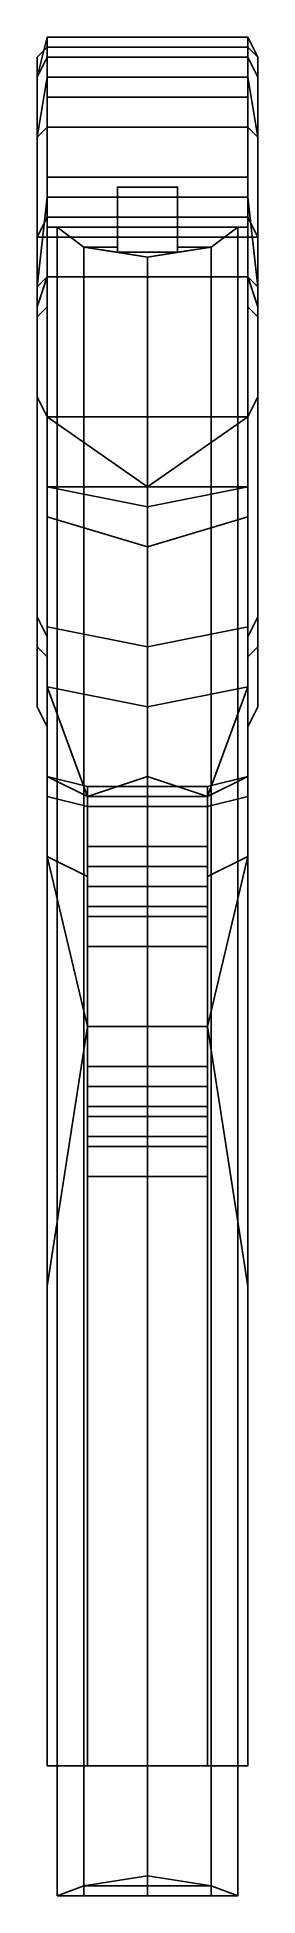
# Model space of a CAD drawing. Extents: x -0.11 to 0.11, y -1.95 to -0.09.
import ezdxf

# ---------------------------------------------------------------- set-up
doc = ezdxf.new("R2010")
doc.units = 0
doc.layers.add('PISTOL', color=7, linetype='CONTINUOUS')

msp = doc.modelspace()

# ---------------------------------------------------------------- linework, layer by layer
at = {"layer": 'PISTOL'}
for points in [[(-0.11, -0.13, -0.91), (-0.11, -0.11, -0.85), (-0.1, -0.1, -0.82), (-0.1, -0.09, -0.91)], [(-0.11, -0.13, -0.91), (-0.11, -0.13, -0.91), (-0.1, -0.09, -0.91), (-0.1, -0.11, -0.93)], [(0.1, -0.11, -0.93), (-0.1, -0.11, -0.93), (-0.1, -0.09, -0.91), (0.1, -0.09, -0.91)], [(0.1, -0.09, -0.91), (-0.1, -0.09, -0.91), (-0.1, -0.1, -0.82), (0.1, -0.1, -0.82)], [(0.11, -0.13, -0.91), (0.1, -0.11, -0.93), (0.1, -0.09, -0.91), (0.11, -0.11, -0.85)], [(0.11, -0.11, -0.85), (0.1, -0.09, -0.91), (0.1, -0.1, -0.82)], [(-0.11, -0.11, -0.85), (-0.11, -0.19, -0.61), (-0.1, -0.13, -0.71), (-0.1, -0.1, -0.82)], [(-0.11, -0.13, -0.91), (-0.11, -0.45, -0.98), (-0.11, -0.76, -0.2), (-0.11, -0.11, -0.85)], [(-0.11, -0.11, -0.85), (-0.11, -0.76, -0.2), (-0.11, -0.7, -0.16), (-0.11, -0.19, -0.61)], [(-0.1, -0.47, -1), (-0.11, -0.45, -0.98), (-0.11, -0.13, -0.91), (-0.1, -0.11, -0.93)], [(0.1, -0.1, -0.82), (-0.1, -0.1, -0.82), (-0.1, -0.13, -0.71), (0.1, -0.13, -0.71)], [(0.1, -0.47, -1), (-0.1, -0.47, -1), (-0.1, -0.11, -0.93), (0.1, -0.11, -0.93)], [(0.11, -0.19, -0.61), (0.11, -0.11, -0.85), (0.1, -0.1, -0.82), (0.1, -0.13, -0.71)], [(0.11, -0.45, -0.98), (0.1, -0.47, -1), (0.1, -0.11, -0.93), (0.11, -0.13, -0.91)], [(0.11, -0.76, -0.2), (0.11, -0.45, -0.98), (0.11, -0.13, -0.91), (0.11, -0.11, -0.85)], [(0.11, -0.7, -0.16), (0.11, -0.76, -0.2), (0.11, -0.11, -0.85), (0.11, -0.19, -0.61)], [(-0.11, -0.19, -0.61), (-0.11, -0.19, -0.61), (-0.1, -0.18, -0.59), (-0.1, -0.13, -0.71)], [(0.1, -0.13, -0.71), (-0.1, -0.13, -0.71), (-0.1, -0.18, -0.59), (0.1, -0.18, -0.59)], [(0.1, -0.18, -0.59), (0.11, -0.19, -0.61), (0.1, -0.13, -0.71), (0.1, -0.18, -0.59)], [(-0.1, -0.15, -0.18), (-0.1, -0.27, -0.18), (-0.1, -0.27, -0.18), (-0.1, -0.23, -0.13)], [(0.1, -0.27, -0.18), (-0.1, -0.27, -0.18), (-0.1, -0.15, -0.18), (0.1, -0.15, -0.18)], [(0.1, -0.15, -0.18), (-0.1, -0.15, -0.18), (-0.1, -0.23, -0.13), (0.1, -0.23, -0.13)], [(0.1, -0.27, -0.18), (0.1, -0.27, -0.18), (0.1, -0.15, -0.18), (0.1, -0.23, -0.13)], [(-0.11, -0.19, -0.61), (-0.11, -0.34, -0.37), (-0.1, -0.25, -0.47), (-0.1, -0.18, -0.59)], [(0.1, -0.18, -0.59), (-0.1, -0.18, -0.59), (-0.1, -0.25, -0.47), (0.1, -0.25, -0.47)], [(0.11, -0.34, -0.37), (0.11, -0.19, -0.61), (0.1, -0.18, -0.59), (0.1, -0.25, -0.47)], [(-0.11, -0.19, -0.61), (-0.11, -0.7, -0.16), (-0.11, -0.67, -0.09), (-0.11, -0.34, -0.37)], [(0.11, -0.67, -0.09), (0.11, -0.7, -0.16), (0.11, -0.19, -0.61), (0.11, -0.34, -0.37)], [(-0.1, -0.23, -0.13), (-0.1, -0.27, -0.18), (-0.1, -0.36, -0.08), (-0.1, -0.28, -0.08)], [(0.1, -0.23, -0.13), (-0.1, -0.23, -0.13), (-0.1, -0.28, -0.08), (0.1, -0.28, -0.08)], [(0.03, -0.24, 0.04), (0.03, -0.24, 0.01), (-0.03, -0.24, 0.01), (-0.03, -0.24, 0.04)], [(0.03, -0.28, 0.07), (0.03, -0.24, 0.04), (-0.03, -0.24, 0.04), (-0.03, -0.28, 0.07)], [(0.03, -0.24, 0.01), (0.03, -0.28, -0.02), (-0.03, -0.28, -0.02), (-0.03, -0.24, 0.01)], [(-0.03, -0.24, 0.04), (-0.03, -0.24, 0.01), (-0.03, -0.28, -0.02), (-0.03, -0.28, -0.01)], [(-0.03, -0.28, 0.07), (-0.03, -0.24, 0.04), (-0.03, -0.28, -0.01), (-0.03, -0.3, 0.0536)], [(0.03, -0.28, -0.01), (0.03, -0.28, -0.02), (0.03, -0.24, 0.01), (0.03, -0.24, 0.04)], [(0.03, -0.3, 0.0536), (0.03, -0.28, -0.01), (0.03, -0.24, 0.04), (0.03, -0.28, 0.07)], [(0.1, -0.36, -0.08), (0.1, -0.27, -0.18), (0.1, -0.23, -0.13), (0.1, -0.28, -0.08)], [(-0.11, -0.34, -0.37), (-0.11, -0.34, -0.37), (-0.1, -0.33, -0.35), (-0.1, -0.25, -0.47)], [(0.1, -0.25, -0.47), (-0.1, -0.25, -0.47), (-0.1, -0.33, -0.35), (0.1, -0.33, -0.35)], [(0.11, -0.34, -0.37), (0.11, -0.34, -0.37), (0.1, -0.25, -0.47), (0.1, -0.33, -0.35)], [(-0.11, -0.29, -0.19), (-0.11, -0.37, -0.09), (-0.1, -0.36, -0.08), (-0.1, -0.27, -0.18)], [(-0.11, -0.29, -0.19), (-0.11, -0.29, -0.19), (-0.1, -0.27, -0.18), (-0.1, -0.29, -0.21)], [(0.1, -0.29, -0.21), (-0.1, -0.29, -0.21), (-0.1, -0.27, -0.18), (0.1, -0.27, -0.18)], [(0.1, -0.36, -0.08), (0.11, -0.37, -0.09), (0.11, -0.29, -0.19), (0.1, -0.27, -0.18)], [(0.1, -0.27, -0.18), (0.11, -0.29, -0.19), (0.1, -0.29, -0.21), (0.1, -0.27, -0.18)], [(-0.11, -0.36, -0.27), (-0.11, -0.67, -0.09), (-0.11, -0.37, -0.09), (-0.11, -0.29, -0.19)], [(-0.11, -0.36, -0.27), (-0.11, -0.29, -0.19), (-0.1, -0.29, -0.21), (-0.1, -0.33, -0.27)], [(-0.1, -0.7, -0.07), (-0.1, -0.7, -0.07), (-0.1, -1.82, -0.01), (-0.1, -0.28, -0.01)], [(0.1, -0.28, -0.01), (0.1, -0.28, -0.08), (-0.1, -0.28, -0.08), (-0.1, -0.28, -0.01)], [(-0.1, -0.28, -0.01), (-0.1, -1.82, -0.01), (-0.09, -1.82, -0.01), (-0.09, -0.28, -0.01)], [(-0.1, -0.28, -0.08), (-0.1, -0.69, -0.08), (-0.1, -0.7, -0.07), (-0.1, -0.28, -0.01)], [(0.1, -0.33, -0.27), (-0.1, -0.33, -0.27), (-0.1, -0.29, -0.21), (0.1, -0.29, -0.21)], [(-0.0636, -0.3, 0.0536), (-0.09, -0.28, -0.01), (-0.09, -1.95, -0.01), (-0.0636, -1.94, 0.0536)], [(-0.03, -0.3, 0.0536), (-0.03, -0.28, -0.01), (-0.09, -0.28, -0.01), (-0.0636, -0.3, 0.0536)], [(0.03, -0.305, 0.0618), (0.03, -0.28, 0.07), (-0.03, -0.28, 0.07), (-0.03, -0.305, 0.0618)], [(-0.03, -0.305, 0.0618), (-0.03, -0.28, 0.07), (-0.03, -0.3, 0.0536)], [(0.0636, -0.3, 0.0536), (0.09, -0.28, -0.01), (0.03, -0.28, -0.01), (0.03, -0.3, 0.0536)], [(0.03, -0.3, 0.0536), (0.03, -0.3, 0.0536), (0.03, -0.28, 0.07), (0.03, -0.305, 0.0618)], [(0.09, -0.28, -0.01), (0.0636, -0.3, 0.0536), (0.0636, -1.94, 0.0536), (0.09, -1.95, -0.01)], [(0.09, -1.82, -0.01), (0.1, -1.82, -0.01), (0.1, -0.28, -0.01), (0.09, -0.28, -0.01)], [(0.1, -1.82, -0.01), (0.1, -0.7, -0.07), (0.1, -0.7, -0.07), (0.1, -0.28, -0.01)], [(0.1, -0.7, -0.07), (0.1, -0.69, -0.08), (0.1, -0.28, -0.08), (0.1, -0.28, -0.01)], [(0.11, -0.29, -0.19), (0.11, -0.36, -0.27), (0.1, -0.33, -0.27), (0.1, -0.29, -0.21)], [(0.11, -0.37, -0.09), (0.11, -0.67, -0.09), (0.11, -0.36, -0.27), (0.11, -0.29, -0.19)], [(0, -0.31, 0.07), (-0.0636, -0.3, 0.0536), (-0.0636, -1.94, 0.0536), (0, -1.93, 0.07)], [(-0.03, -0.305, 0.0618), (-0.03, -0.3, 0.0536), (-0.0636, -0.3, 0.0536), (-0.03, -0.305, 0.0618)], [(0, -0.31, 0.07), (-0.03, -0.305, 0.0618), (-0.0636, -0.3, 0.0536), (0, -0.31, 0.07)], [(0, -0.31, 0.07), (0.03, -0.305, 0.0618), (-0.03, -0.305, 0.0618), (0, -0.31, 0.07)], [(0.0636, -0.3, 0.0536), (0, -0.31, 0.07), (0, -1.93, 0.07), (0.0636, -1.94, 0.0536)], [(0, -0.31, 0.07), (0.0636, -0.3, 0.0536), (0.03, -0.305, 0.0618), (0, -0.31, 0.07)], [(0.0636, -0.3, 0.0536), (0.0636, -0.3, 0.0536), (0.03, -0.3, 0.0536), (0.03, -0.305, 0.0618)], [(-0.11, -0.34, -0.37), (-0.11, -0.36, -0.27), (-0.1, -0.33, -0.27), (-0.1, -0.33, -0.35)], [(0.1, -0.33, -0.35), (-0.1, -0.33, -0.35), (-0.1, -0.33, -0.27), (0.1, -0.33, -0.27)], [(0.11, -0.36, -0.27), (0.11, -0.34, -0.37), (0.1, -0.33, -0.35), (0.1, -0.33, -0.27)], [(-0.11, -0.34, -0.37), (-0.11, -0.67, -0.09), (-0.11, -0.67, -0.09), (-0.11, -0.36, -0.27)], [(0.11, -0.67, -0.09), (0.11, -0.67, -0.09), (0.11, -0.34, -0.37), (0.11, -0.36, -0.27)], [(-0.11, -0.37, -0.09), (-0.11, -0.67, -0.09), (-0.1, -0.69, -0.08), (-0.1, -0.36, -0.08)], [(0.1, -0.69, -0.08), (0.11, -0.67, -0.09), (0.11, -0.37, -0.09), (0.1, -0.36, -0.08)], [(-0.11, -0.45, -0.98), (-0.1, -0.47, -1), (-0.1, -0.78, -0.19), (-0.11, -0.76, -0.2)], [(0.1, -0.47, -1), (0.11, -0.45, -0.98), (0.11, -0.76, -0.2), (0.1, -0.78, -0.19)], [(-0.1, -0.57, -0.77), (-0.1, -0.68, -0.49), (-0.1, -0.78, -0.19), (-0.1, -0.47, -1)], [(-0.1, -0.57, -0.77), (-0.1, -0.47, -1), (-0.1, -0.54, -0.87), (-0.1, -0.57, -0.77)], [(-0.1, -0.54, -0.87), (-0.1, -0.47, -1), (-0.1, -0.54, -1.01), (-0.1, -0.54, -0.87)], [(-0.1, -0.54, -1.01), (-0.1, -0.47, -1), (0, -0.54, -1.01), (-0.1, -0.54, -1.01)], [(0, -0.54, -1.01), (-0.1, -0.47, -1), (0.1, -0.47, -1), (0, -0.54, -1.01)], [(0, -0.54, -1.01), (0.1, -0.47, -1), (0.1, -0.54, -1.01)], [(0.1, -0.78, -0.19), (0.1, -0.68, -0.49), (0.1, -0.57, -0.77), (0.1, -0.47, -1)], [(0.1, -0.54, -0.87), (0.1, -0.47, -1), (0.1, -0.57, -0.77)], [(0.1, -0.54, -1.01), (0.1, -0.47, -1), (0.1, -0.54, -0.87)], [(-0.1, -0.54, -0.87), (-0.1, -0.54, -1.01), (0, -0.54, -1.01), (-0.1, -0.54, -0.87)], [(-0.1, -0.54, -0.87), (0, -0.54, -1.01), (0, -0.56, -0.89), (-0.1, -0.54, -0.87)], [(-0.1, -0.57, -0.77), (-0.1, -0.54, -0.87), (0, -0.56, -0.89), (0, -0.6, -0.75)], [(0, -0.54, -1.01), (0.1, -0.54, -1.01), (0.1, -0.54, -0.87)], [(0, -0.56, -0.89), (0, -0.54, -1.01), (0.1, -0.54, -0.87)], [(0, -0.6, -0.75), (0, -0.56, -0.89), (0.1, -0.54, -0.87), (0.1, -0.57, -0.77)], [(-0.1, -0.68, -0.49), (-0.1, -0.57, -0.77), (0, -0.6, -0.75), (0, -0.7, -0.53)], [(0, -0.7, -0.53), (0, -0.6, -0.75), (0.1, -0.57, -0.77), (0.1, -0.68, -0.49)], [(-0.11, -0.7, -0.16), (-0.1, -0.71, -0.14), (-0.1, -0.69, -0.08), (-0.11, -0.67, -0.09)], [(-0.1, -0.78, -0.19), (-0.1, -0.68, -0.49), (-0.1, -0.74, -0.43), (-0.1, -0.78, -0.19)], [(-0.1, -0.74, -0.43), (-0.1, -0.68, -0.49), (0, -0.7, -0.53), (0, -0.76, -0.44)], [(0, -0.76, -0.44), (0, -0.7, -0.53), (0.1, -0.68, -0.49), (0.1, -0.74, -0.43)], [(0.1, -0.71, -0.14), (0.11, -0.7, -0.16), (0.11, -0.67, -0.09), (0.1, -0.69, -0.08)], [(0.1, -0.74, -0.43), (0.1, -0.68, -0.49), (0.1, -0.78, -0.19)], [(-0.11, -0.76, -0.2), (-0.1, -0.78, -0.19), (-0.1, -0.71, -0.14), (-0.11, -0.7, -0.16)], [(-0.1, -0.71, -0.14), (-0.1, -0.71, -0.14), (-0.1, -0.7, -0.07), (-0.1, -0.69, -0.08)], [(-0.1, -1.34, -0.13), (-0.1, -1.82, -0.13), (-0.1, -1.82, -0.01), (-0.1, -0.7, -0.07)], [(-0.1, -0.71, -0.14), (-0.1, -0.78, -0.19), (-0.1, -0.91, -0.15), (-0.1, -0.7, -0.07)], [(-0.1, -0.91, -0.15), (-0.06, -1.08, -0.19), (-0.1, -1.34, -0.13), (-0.1, -0.7, -0.07)], [(0.1, -1.34, -0.13), (0.06, -1.08, -0.19), (0.1, -0.91, -0.15), (0.1, -0.7, -0.07)], [(0.1, -0.7, -0.07), (0.1, -0.71, -0.14), (0.1, -0.71, -0.14), (0.1, -0.69, -0.08)], [(0.1, -1.82, -0.01), (0.1, -1.82, -0.13), (0.1, -1.34, -0.13), (0.1, -0.7, -0.07)], [(0.1, -0.91, -0.15), (0.1, -0.78, -0.19), (0.1, -0.71, -0.14), (0.1, -0.7, -0.07)], [(0.1, -0.78, -0.19), (0.11, -0.76, -0.2), (0.11, -0.7, -0.16), (0.1, -0.71, -0.14)], [(-0.1, -0.78, -0.19), (-0.1, -0.74, -0.43), (-0.1, -0.83, -0.39), (-0.1, -0.78, -0.19)], [(-0.06, -0.85, -0.41), (-0.1, -0.74, -0.43), (0, -0.76, -0.44), (0, -0.83, -0.39)], [(-0.1, -0.83, -0.39), (-0.1, -0.74, -0.43), (-0.1, -0.74, -0.43), (-0.06, -0.85, -0.41)], [(0, -0.83, -0.39), (0, -0.76, -0.44), (0.1, -0.74, -0.43), (0.06, -0.85, -0.41)], [(0.06, -0.85, -0.41), (0.1, -0.74, -0.43), (0.1, -0.74, -0.43), (0.1, -0.83, -0.39)], [(0.1, -0.83, -0.39), (0.1, -0.74, -0.43), (0.1, -0.78, -0.19)], [(-0.1, -0.78, -0.19), (-0.1, -0.85, -0.2), (-0.1, -0.91, -0.15), (-0.1, -0.78, -0.19)], [(-0.1, -0.78, -0.19), (-0.1, -0.83, -0.25), (-0.1, -0.85, -0.2), (-0.1, -0.78, -0.19)], [(-0.1, -0.78, -0.19), (-0.1, -0.83, -0.39), (-0.1, -0.83, -0.25), (-0.1, -0.78, -0.19)], [(0.1, -0.91, -0.15), (0.1, -0.85, -0.2), (0.1, -0.78, -0.19)], [(0.1, -0.85, -0.2), (0.1, -0.83, -0.25), (0.1, -0.78, -0.19)], [(0.1, -0.83, -0.25), (0.1, -0.83, -0.39), (0.1, -0.78, -0.19)], [(-0.1, -0.85, -0.2), (-0.1, -0.83, -0.25), (-0.06, -0.85, -0.29), (-0.06, -0.86, -0.25)], [(-0.1, -0.83, -0.39), (-0.1, -0.83, -0.39), (-0.06, -0.84, -0.39), (-0.06, -0.84, -0.36)], [(-0.1, -0.83, -0.25), (-0.1, -0.83, -0.39), (-0.06, -0.85, -0.33), (-0.06, -0.85, -0.29)], [(-0.1, -0.83, -0.39), (-0.1, -0.83, -0.39), (-0.06, -0.84, -0.36), (-0.06, -0.85, -0.33)], [(-0.1, -0.83, -0.39), (-0.06, -0.85, -0.41), (-0.06, -0.85, -0.41), (-0.06, -0.84, -0.39)], [(0.06, -0.84, -0.39), (0.1, -0.83, -0.39), (0.1, -0.83, -0.39), (0.06, -0.84, -0.36)], [(0.06, -0.84, -0.36), (0.1, -0.83, -0.39), (0.1, -0.83, -0.39), (0.1, -0.83, -0.25)], [(0.06, -0.85, -0.29), (0.1, -0.83, -0.25), (0.1, -0.85, -0.2), (0.06, -0.86, -0.25)], [(0.06, -0.85, -0.33), (0.1, -0.83, -0.25), (0.1, -0.83, -0.25), (0.06, -0.85, -0.29)], [(0.06, -0.85, -0.33), (0.06, -0.84, -0.36), (0.06, -0.84, -0.36), (0.1, -0.83, -0.25)], [(0.06, -0.85, -0.41), (0.1, -0.83, -0.39), (0.1, -0.83, -0.39), (0.06, -0.84, -0.39)], [(-0.1, -0.91, -0.15), (-0.1, -0.85, -0.2), (-0.06, -0.86, -0.25), (-0.06, -0.93, -0.19)], [(-0.06, -0.84, -0.36), (-0.06, -0.84, -0.39), (-0.06, -0.85, -0.41), (-0.06, -0.86, -0.4)], [(0.06, -0.86, -0.4), (0.06, -0.84, -0.36), (-0.06, -0.84, -0.36), (-0.06, -0.86, -0.4)], [(0.06, -0.84, -0.36), (0.06, -0.85, -0.33), (-0.06, -0.85, -0.33), (-0.06, -0.84, -0.36)], [(-0.06, -0.86, -0.4), (-0.06, -0.85, -0.41), (-0.06, -0.92, -0.41), (-0.06, -0.92, -0.4)], [(-0.06, -0.86, -0.25), (-0.06, -0.85, -0.29), (-0.06, -0.94, -0.29), (-0.06, -0.94, -0.25)], [(-0.06, -0.85, -0.29), (-0.06, -0.85, -0.33), (-0.06, -0.97, -0.35), (-0.06, -0.94, -0.29)], [(-0.06, -0.85, -0.33), (-0.06, -0.9, -0.38), (-0.06, -0.97, -0.38), (-0.06, -0.97, -0.35)], [(0.06, -0.85, -0.41), (0.06, -0.92, -0.41), (-0.06, -0.92, -0.41), (-0.06, -0.85, -0.41)], [(0.06, -0.85, -0.33), (0.06, -0.9, -0.38), (-0.06, -0.9, -0.38), (-0.06, -0.85, -0.33)], [(0.06, -0.85, -0.41), (0.06, -0.84, -0.39), (0.06, -0.84, -0.36), (0.06, -0.86, -0.4)], [(0.06, -0.92, -0.41), (0.06, -0.85, -0.41), (0.06, -0.86, -0.4), (0.06, -0.92, -0.4)], [(0.06, -0.94, -0.29), (0.06, -0.85, -0.29), (0.06, -0.86, -0.25), (0.06, -0.94, -0.25)], [(0.06, -0.97, -0.35), (0.06, -0.85, -0.33), (0.06, -0.85, -0.29), (0.06, -0.94, -0.29)], [(0.06, -0.97, -0.38), (0.06, -0.9, -0.38), (0.06, -0.85, -0.33), (0.06, -0.97, -0.35)], [(0.06, -0.86, -0.25), (0.1, -0.85, -0.2), (0.1, -0.91, -0.15), (0.06, -0.93, -0.19)], [(-0.06, -0.93, -0.19), (-0.06, -0.86, -0.25), (-0.06, -0.94, -0.25), (-0.06, -0.96, -0.19)], [(0.06, -0.92, -0.4), (0.06, -0.86, -0.4), (-0.06, -0.86, -0.4), (-0.06, -0.92, -0.4)], [(0.06, -0.94, -0.25), (0.06, -0.86, -0.25), (0.06, -0.93, -0.19), (0.06, -0.96, -0.19)], [(-0.1, -0.91, -0.15), (-0.1, -0.91, -0.15), (-0.06, -0.93, -0.19), (-0.06, -1.08, -0.19)], [(0.06, -0.9, -0.38), (0.06, -0.97, -0.38), (-0.06, -0.97, -0.38), (-0.06, -0.9, -0.38)], [(0.06, -0.93, -0.19), (0.1, -0.91, -0.15), (0.1, -0.91, -0.15), (0.06, -1.08, -0.19)], [(-0.06, -0.92, -0.4), (-0.06, -0.92, -0.41), (-0.06, -1.12, -0.4), (-0.06, -1.12, -0.39)], [(0.06, -0.92, -0.41), (0.06, -1.12, -0.4), (-0.06, -1.12, -0.4), (-0.06, -0.92, -0.41)], [(0.06, -1.12, -0.39), (0.06, -0.92, -0.4), (-0.06, -0.92, -0.4), (-0.06, -1.12, -0.39)], [(0.06, -1.12, -0.4), (0.06, -0.92, -0.41), (0.06, -0.92, -0.4), (0.06, -1.12, -0.39)], [(0.06, -0.97, -0.35), (0.06, -0.94, -0.29), (-0.06, -0.94, -0.29), (-0.06, -0.97, -0.35)], [(0.06, -0.94, -0.29), (0.06, -0.94, -0.25), (-0.06, -0.94, -0.25), (-0.06, -0.94, -0.29)], [(0.06, -0.94, -0.25), (0.06, -0.96, -0.19), (-0.06, -0.96, -0.19), (-0.06, -0.94, -0.25)], [(0.06, -0.96, -0.19), (0.06, -1.08, -0.19), (-0.06, -1.08, -0.19), (-0.06, -0.96, -0.19)], [(-0.06, -0.97, -0.35), (-0.06, -0.97, -0.38), (-0.06, -1, -0.37)], [(0.06, -0.97, -0.38), (0.06, -1, -0.37), (-0.06, -1, -0.37), (-0.06, -0.97, -0.38)], [(0.06, -1, -0.37), (0.06, -0.97, -0.35), (-0.06, -0.97, -0.35), (-0.06, -1, -0.37)], [(0.06, -1, -0.37), (0.06, -0.97, -0.38), (0.06, -0.97, -0.35), (0.06, -1, -0.37)], [(-0.06, -1.08, -0.19), (-0.06, -1.82, -0.19), (-0.1, -1.82, -0.13), (-0.1, -1.34, -0.13)], [(-0.06, -1.14, -0.22), (-0.06, -1.2, -0.22), (-0.06, -1.23, -0.19), (-0.06, -1.08, -0.19)], [(0.06, -1.08, -0.19), (0.06, -1.14, -0.22), (-0.06, -1.14, -0.22), (-0.06, -1.08, -0.19)], [(0.1, -1.82, -0.13), (0.06, -1.82, -0.19), (0.06, -1.08, -0.19), (0.1, -1.34, -0.13)], [(0.06, -1.23, -0.19), (0.06, -1.2, -0.22), (0.06, -1.14, -0.22), (0.06, -1.08, -0.19)], [(-0.06, -1.12, -0.39), (-0.06, -1.12, -0.4), (-0.06, -1.17, -0.34), (-0.06, -1.16, -0.34)], [(0.06, -1.12, -0.4), (0.06, -1.17, -0.34), (-0.06, -1.17, -0.34), (-0.06, -1.12, -0.4)], [(0.06, -1.16, -0.34), (0.06, -1.12, -0.39), (-0.06, -1.12, -0.39), (-0.06, -1.16, -0.34)], [(0.06, -1.17, -0.34), (0.06, -1.12, -0.4), (0.06, -1.12, -0.39), (0.06, -1.16, -0.34)], [(-0.06, -1.17, -0.27), (-0.06, -1.19, -0.27), (-0.06, -1.2, -0.22), (-0.06, -1.14, -0.22)], [(0.06, -1.14, -0.22), (0.06, -1.17, -0.27), (-0.06, -1.17, -0.27), (-0.06, -1.14, -0.22)], [(0.06, -1.2, -0.22), (0.06, -1.19, -0.27), (0.06, -1.17, -0.27), (0.06, -1.14, -0.22)], [(-0.06, -1.16, -0.34), (-0.06, -1.17, -0.34), (-0.06, -1.19, -0.27), (-0.06, -1.17, -0.27)], [(0.06, -1.17, -0.27), (0.06, -1.16, -0.34), (-0.06, -1.16, -0.34), (-0.06, -1.17, -0.27)], [(0.06, -1.17, -0.34), (0.06, -1.19, -0.27), (-0.06, -1.19, -0.27), (-0.06, -1.17, -0.34)], [(0.06, -1.19, -0.27), (0.06, -1.17, -0.34), (0.06, -1.16, -0.34), (0.06, -1.17, -0.27)], [(0.06, -1.19, -0.27), (0.06, -1.2, -0.22), (-0.06, -1.2, -0.22), (-0.06, -1.19, -0.27)], [(0.06, -1.2, -0.22), (0.06, -1.23, -0.19), (-0.06, -1.23, -0.19), (-0.06, -1.2, -0.22)], [(0.06, -1.23, -0.19), (0.06, -1.82, -0.19), (-0.06, -1.82, -0.19), (-0.06, -1.23, -0.19)], [(-0.1, -1.82, -0.01), (-0.1, -1.82, -0.13), (-0.09, -1.82, -0.07), (-0.09, -1.82, -0.01)], [(-0.1, -1.82, -0.13), (-0.06, -1.82, -0.19), (-0.0636, -1.82, -0.1336), (-0.09, -1.82, -0.07)], [(-0.09, -1.82, -0.01), (-0.09, -1.82, -0.07), (-0.09, -1.95, -0.07), (-0.09, -1.95, -0.01)], [(-0.09, -1.82, -0.07), (-0.0636, -1.82, -0.1336), (-0.0636, -1.95, -0.1336), (-0.09, -1.95, -0.07)], [(-0.0636, -1.82, -0.1336), (0, -1.82, -0.16), (0, -1.95, -0.16), (-0.0636, -1.95, -0.1336)], [(-0.06, -1.82, -0.19), (-0.06, -1.82, -0.19), (0, -1.82, -0.16), (-0.0636, -1.82, -0.1336)], [(-0.06, -1.82, -0.19), (0.06, -1.82, -0.19), (0.0636, -1.82, -0.1336), (0, -1.82, -0.16)], [(0, -1.82, -0.16), (0.0636, -1.82, -0.1336), (0.0636, -1.95, -0.1336), (0, -1.95, -0.16)], [(0.06, -1.82, -0.19), (0.1, -1.82, -0.13), (0.09, -1.82, -0.07), (0.0636, -1.82, -0.1336)], [(0.0636, -1.82, -0.1336), (0.09, -1.82, -0.07), (0.09, -1.95, -0.07), (0.0636, -1.95, -0.1336)], [(0.09, -1.82, -0.07), (0.09, -1.82, -0.01), (0.09, -1.95, -0.01), (0.09, -1.95, -0.07)], [(0.1, -1.82, -0.13), (0.1, -1.82, -0.01), (0.09, -1.82, -0.01), (0.09, -1.82, -0.07)], [(-0.0636, -1.94, 0.0536), (0.0636, -1.94, 0.0536), (0, -1.93, 0.07), (-0.0636, -1.94, 0.0536)], [(0.09, -1.95, -0.01), (0.0636, -1.94, 0.0536), (-0.0636, -1.94, 0.0536), (-0.09, -1.95, -0.01)], [(0.09, -1.95, -0.07), (0.09, -1.95, -0.01), (-0.09, -1.95, -0.01), (-0.09, -1.95, -0.07)], [(0.0636, -1.95, -0.1336), (0.09, -1.95, -0.07), (-0.09, -1.95, -0.07), (-0.0636, -1.95, -0.1336)], [(0, -1.95, -0.16), (0.0636, -1.95, -0.1336), (-0.0636, -1.95, -0.1336), (0, -1.95, -0.16)]]:
    msp.add_3dface(points, dxfattribs=at)

doc.saveas('drawing.dxf')
